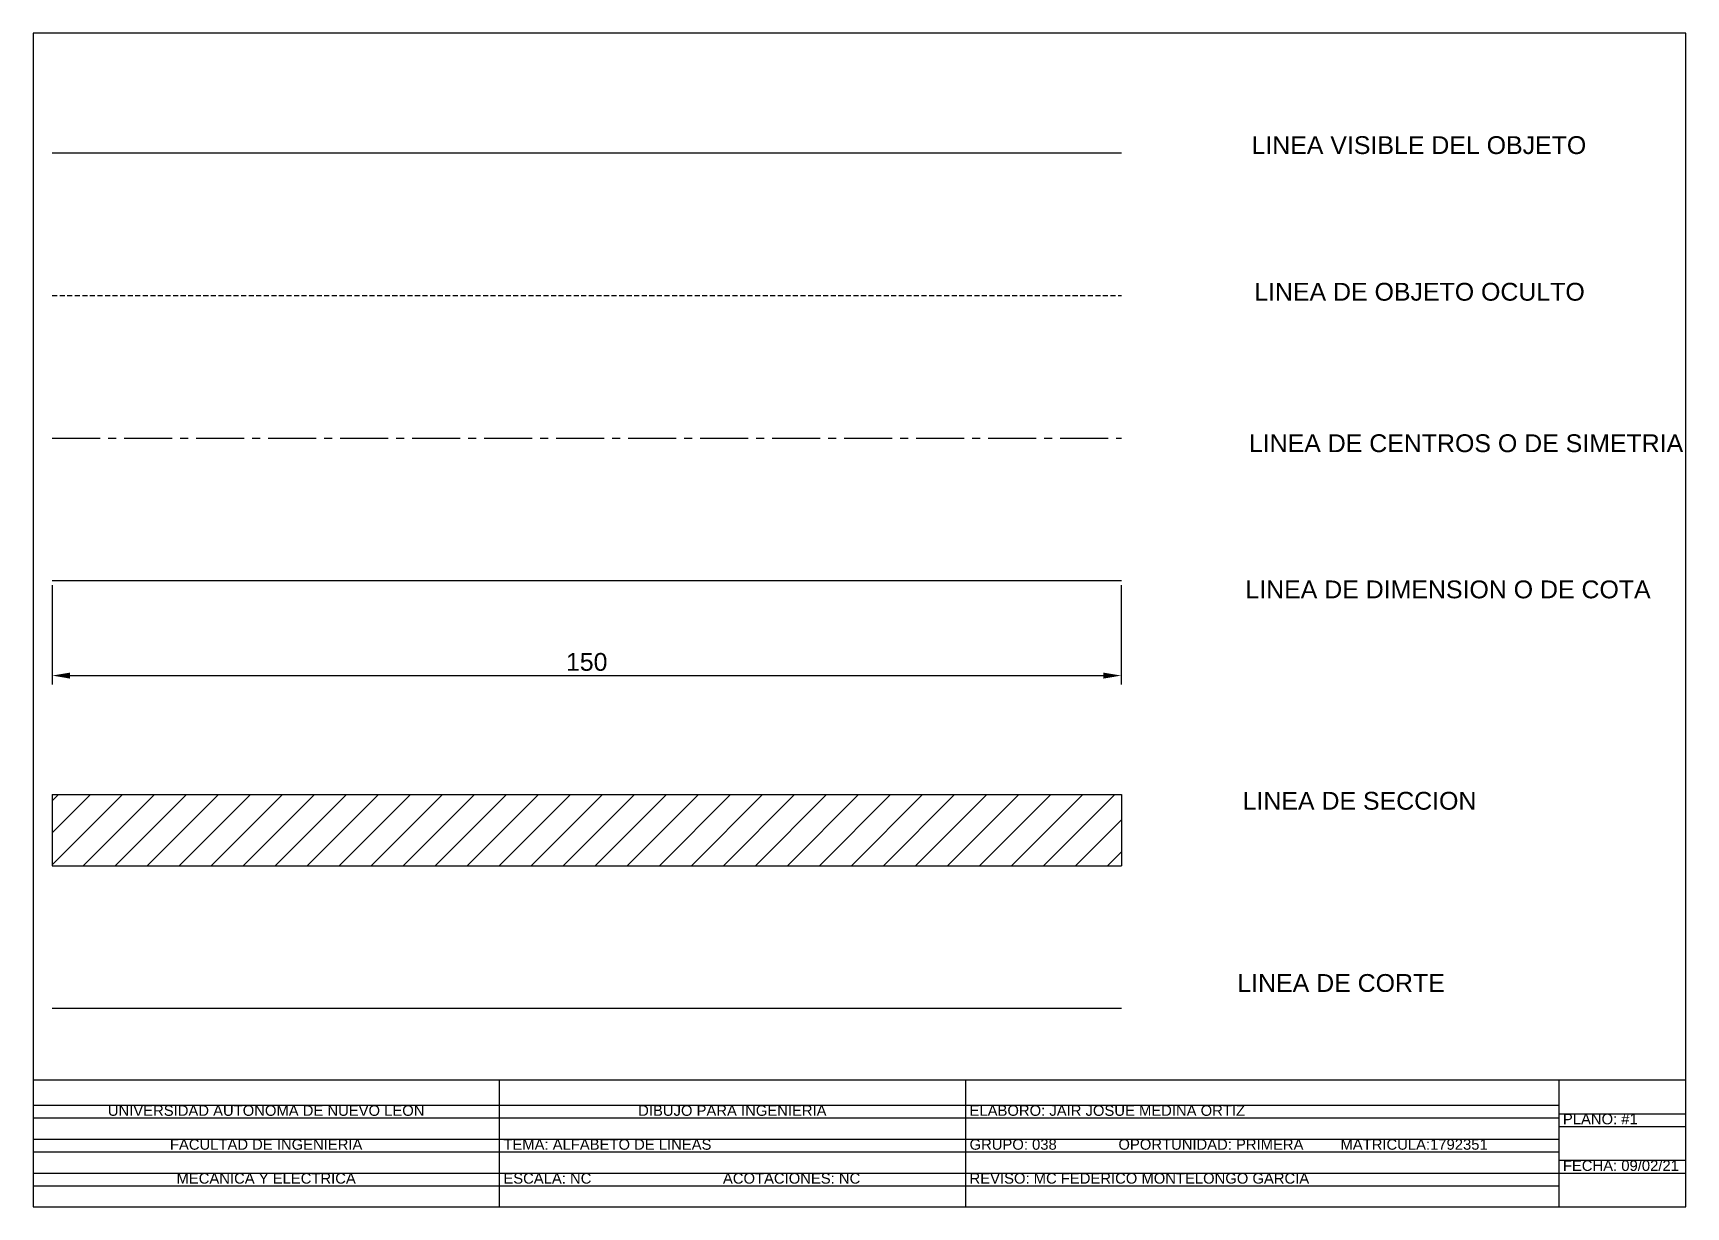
# Paper-space layout 'PLANO #1' of a CAD drawing. Header units: millimetres. Extents: x 20 to 410, y 10 to 287.
# The model-space entities are those that its viewports show. They can reach past a viewport. Long polylines and large blocks are cut down to what shows.
import ezdxf

# ---------------------------------------------------------------- set-up
doc = ezdxf.new("R2010")
doc.units = ezdxf.units.MM
doc.linetypes.add('CENTER2', pattern=[28.575, 19.05, -3.175, 3.175, -3.175])
doc.linetypes.add('JIS_02_2.0', pattern=[3, 2, -1])
doc.styles.get("Standard").update_dxf_attribs({"font": 'arial.ttf'})
doc.linetypes.add('ZIGZAG', pattern='A,0.00254,-5.08,[131,ltypeshp.shx,S=5.08,R=0,X=-5.08,Y=0],-10.16,[131,ltypeshp.shx,S=5.08,R=180,X=5.08,Y=0],-5.08', length=20.32254)
doc.dimstyles.new('ISO-25', dxfattribs={"dimtxt": 2.5, "dimasz": 2.5, "dimexe": 1.25, "dimexo": 0.625, "dimtad": 1, "dimtxsty": 'Standard', "dimcen": 2.5, "dimadec": 0, "dimazin": 0, "dimtfac": 1, "dimtmove": 0, "dimatfit": 3, "dimfxl": 1, "dimarcsym": 0})

# ---------------------------------------------------------------- blocks, each defined once
blk = doc.blocks.new('*D0')
at = {"color": 0, "lineweight": -2, "transparency": 16777216}
for p, q in [((1998.83, 2262.59), (1998.83, 2248.64)), ((2148.83, 2262.59), (2148.83, 2248.64)), ((2001.33, 2249.89), (2146.33, 2249.89))]:
    blk.add_line(p, q, dxfattribs=at)
at = {"color": 0, "transparency": 16777216}
for points in [[(2001.33, 2250.3), (2001.33, 2249.47), (1998.83, 2249.89)], [(2146.33, 2250.3), (2146.33, 2249.47), (2148.83, 2249.89)]]:
    blk.add_solid(points, dxfattribs=at)
at = {"layer": 'Defpoints', "color": 0, "transparency": 16777216}
for p in [(1998.83, 2263.21), (2148.83, 2263.21), (2148.83, 2249.89)]:
    blk.add_point(p, dxfattribs=at)
at = {"color": 0, "transparency": 16777216, "insert": (2073.83, 2251.79), "char_height": 2.5, "attachment_point": 5}
blk.add_mtext('150', dxfattribs=at)

msp = doc.modelspace()

# ---------------------------------------------------------------- hatches: boundary and pattern name
h = msp.add_hatch()
h.set_pattern_fill('ANSI31', color=256)
h.paths.add_polyline_path([(2148.834, 2233.213), (1998.834, 2233.213), (1998.834, 2223.213), (2148.834, 2223.213)])

# ---------------------------------------------------------------- linework, layer by layer
for p, q in [((1998.834, 2323.213), (2148.834, 2323.213)), ((1998.834, 2263.213), (2148.834, 2263.213)), ((1998.834, 2233.213), (2148.834, 2233.213)), ((1998.834, 2233.213), (1998.834, 2223.213)), ((2148.834, 2233.213), (2148.834, 2223.213)), ((1998.834, 2223.213), (2148.834, 2223.213))]:
    msp.add_line(p, q)
at = {"linetype": 'JIS_02_2.0'}
msp.add_line((1998.834, 2303.213), (2148.834, 2303.213), dxfattribs=at)
at = {"linetype": 'CENTER2'}
msp.add_line((1998.834, 2283.213), (2148.834, 2283.213), dxfattribs=at)
at = {"linetype": 'ZIGZAG', "ltscale": 0.5}
msp.add_line((1998.834, 2203.213), (2148.834, 2203.213), dxfattribs=at)

# ---------------------------------------------------------------- texts
at = {"char_height": 2.5, "attachment_point": 1}
for s, width, insert in [('LINEA VISIBLE DEL OBJETO ', 227.63809, (2167.09, 2325.563)), ('LINEA DE OBJETO OCULTO', 123.41188, (2167.473, 2304.99)), ('LINEA DE CENTROS O DE SIMETRIA', 118.46551, (2166.731, 2283.74)), ('LINEA DE DIMENSION O DE COTA', 92.00244, (2166.236, 2263.231)), ('LINEA DE SECCION', 98.36965, (2165.849, 2233.574)), ('LINEA DE CORTE', 104.82826, (2165.103, 2208.011))]:
    msp.add_mtext_dynamic_manual_height_columns(s, width=width, gutter_width=12.5, heights=[0], dxfattribs=dict(at, insert=insert))

# ---------------------------------------------------------------- dimensions: what is measured, and where the dimension line sits
dim = msp.add_linear_dim(base=(2148.834, 2249.888), p1=(1998.834, 2263.213), p2=(2148.834, 2263.213), dimstyle='ISO-25')
dim.commit()
dim.dimension.update_dxf_attribs({"geometry": '*D0', "text_midpoint": (2073.834, 2251.79)})

psp = doc.layouts.new('PLANO #1')

# ---------------------------------------------------------------- linework, layer by layer
for p, q in [((410, 287), (20, 287)), ((20, 287), (20, 10)), ((410, 10), (410, 287)), ((20, 40), (410, 40)), ((130, 40), (130, 10)), ((240, 40), (240, 10)), ((380, 40), (380, 10)), ((20, 34), (380, 34)), ((380, 32), (410, 32)), ((20, 31), (380, 31)), ((380, 29), (410, 29)), ((20, 26), (380, 26)), ((20, 23), (380, 23)), ((380, 21), (410, 21)), ((20, 18), (380, 18)), ((380, 18), (410, 18)), ((20, 15), (380, 15)), ((20, 10), (410, 10))]:
    psp.add_line(p, q)

# ---------------------------------------------------------------- texts
at = {"char_height": 2.5, "attachment_point": 1}
for s, width, insert in [('\\pxqc;UNIVERSIDAD AUTONOMA DE NUEVO LEON', 110, (20, 34)), ('\\pxqc;DIBUJO PARA INGENIERIA', 110, (130, 34)), (' ELABORO: JAIR JOSUE MEDINA ORTIZ ', 140, (240, 34)), (' PLANO: #1', 30, (380, 32)), ('\\pxqc;FACULTAD DE INGENIERIA', 110, (20, 26)), ('\\pxql; TEMA: ALFABETO DE LINEAS ', 110, (130, 26)), (' GRUPO: 038               OPORTUNIDAD: PRIMERA         MATRICULA:1792351', 140, (240, 26)), (' FECHA: 09/02/21', 30, (380, 21)), ('\\pxqc;MECANICA Y ELECTRICA', 110, (20, 18)), (' ESCALA: NC                                ACOTACIONES: NC', 110, (130, 18)), (' REVISO: MC FEDERICO MONTELONGO GARCIA ', 140, (240, 18))]:
    psp.add_mtext_dynamic_manual_height_columns(s, width=width, gutter_width=12.5, heights=[0], dxfattribs=dict(at, insert=insert))

# ---------------------------------------------------------------- viewports
at = {"layer": '0'}
psp.add_viewport(center=(215, 163.5), size=(390, 247), view_center_point=(2112.1, 2266.606), view_height=146.85758, dxfattribs=at)

doc.saveas('drawing.dxf')
